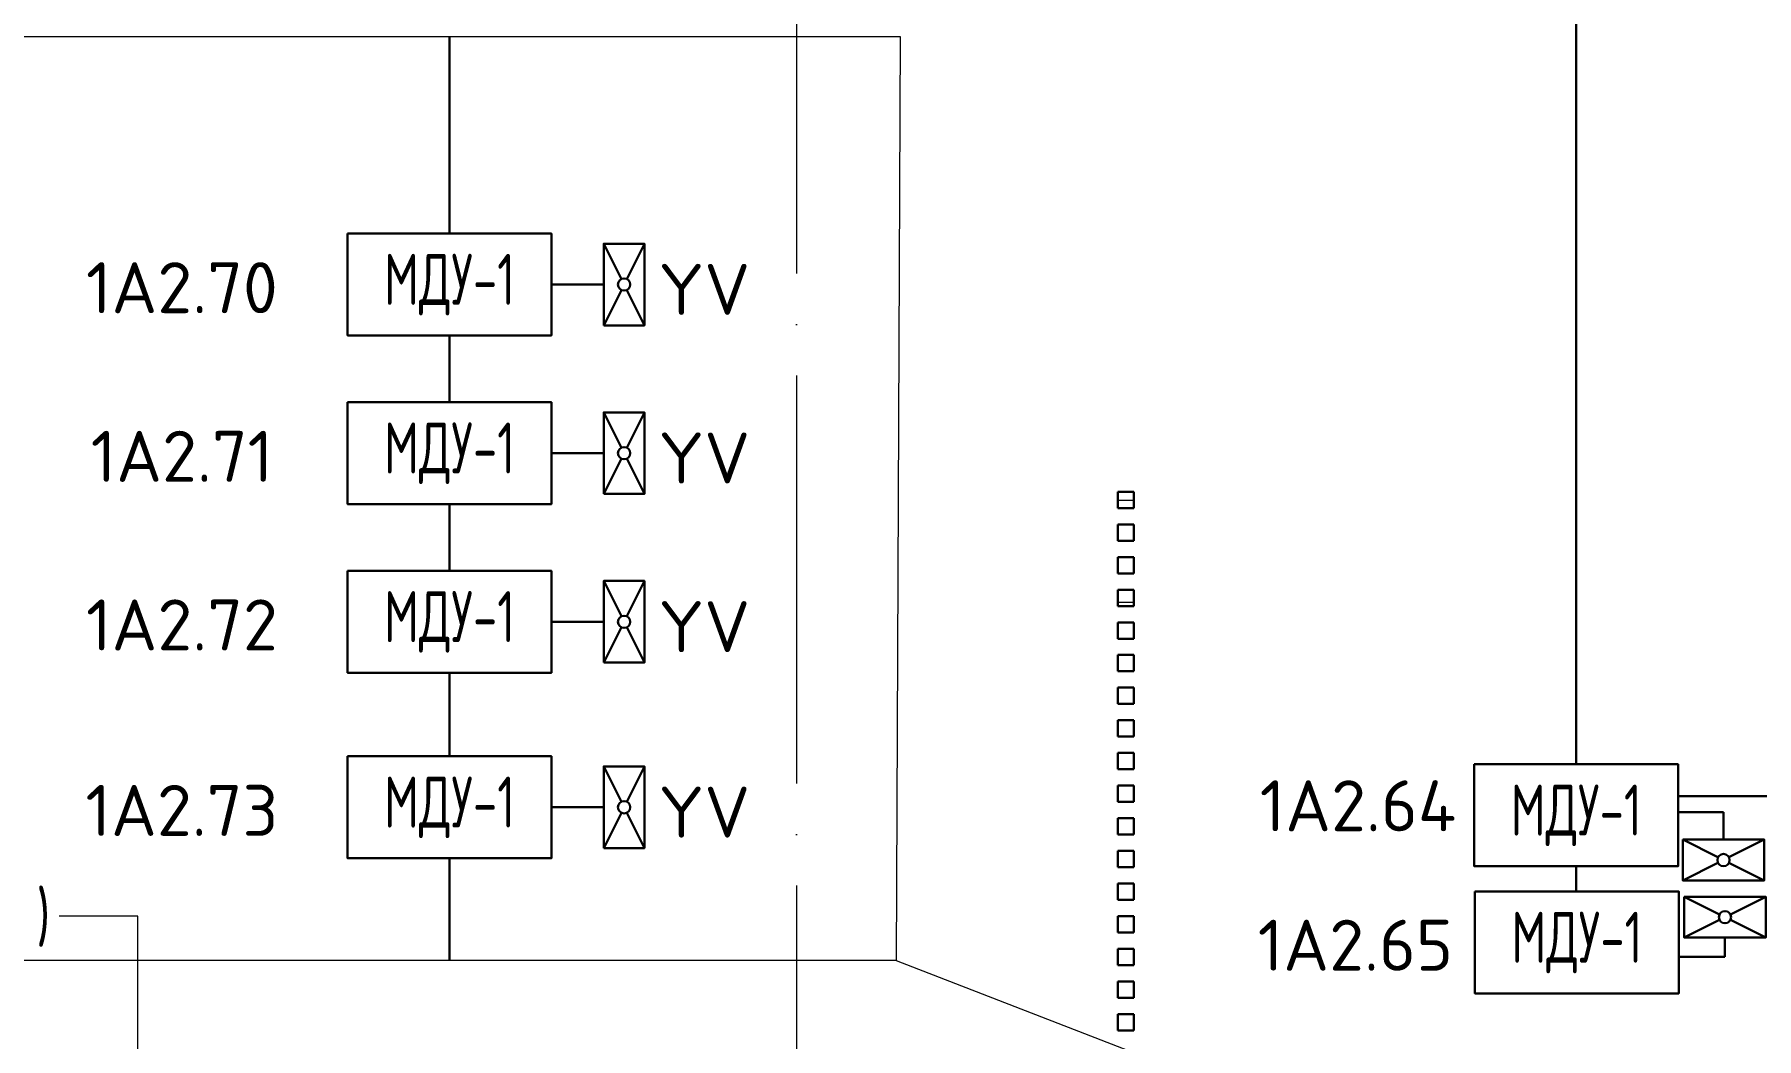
# Model space of a CAD drawing. Header units: millimetres. Extents: x -1073752 to 1436911, y -1379358 to 94781.
# Drawn here: x -1012804 to -1004359, y -876019 to -871098 of the extents above; entities that cross this region are included whole.
import ezdxf
from ezdxf.enums import TextEntityAlignment as Align

# ---------------------------------------------------------------- set-up
doc = ezdxf.new("R2010")
doc.units = ezdxf.units.MM
doc.set_wipeout_variables(frame=1)
doc.linetypes.add('ADSK_Линия сетки', pattern=[25, 20, -2.5, 0, -2.5])
for name, color, linetype, lineweight in [('RC-Дымоудаление', 1, 'Continuous', 30), ('Аннотация', 7, 'Continuous', 18), ('лс', 5, 'Continuous', 30), ('Оси', 252, 'Continuous', 9), ('Стены внутренние', 7, 'Continuous', 18)]:
    doc.layers.add(name, color=color, linetype=linetype, lineweight=lineweight)
doc.layers.add('RC-Позиционные_обозначения', color=7, linetype='Continuous')
doc.layers.add('RC-Таблицы', color=7, linetype='Continuous')
doc.styles.add('GOST Common_3', font='', dxfattribs={"height": 3.5})
doc.styles.add('ISOCPEUR', font='isocpeur.ttf', dxfattribs={"height": 250})
doc.styles.add('RubezhCAD', font='isocpeur.ttf')
doc.styles.get("Standard").update_dxf_attribs({"font": 'arial.ttf'})
doc.styles.get('GOST Common_3').set_extended_font_data('GOST 2.304 type A')

# ---------------------------------------------------------------- blocks, each defined once
blk = doc.blocks.new('1 этаж')
at = {"layer": 'Аннотация', "color": 251, "lineweight": 9, "true_color": 0x636466}
for p, q in [((-20264.7, 22055.4), (-20270.8, 22055.4)), ((-19886.2, 22055.4), (-20264.7, 22055.4)), ((-19886.2, 21250.5), (-19886.2, 22055.4))]:
    blk.add_line(p, q, dxfattribs=at)
at = {"layer": 'Оси', "color": 251, "linetype": 'ADSK_Линия сетки', "ltscale": 100, "true_color": 0x636466}
blk.add_line((-16655.8, 32206.9), (-16655.8, -33769.9), dxfattribs=at)
at = {"layer": 'Стены внутренние', "color": 251, "lineweight": 30, "true_color": 0x636466}
for p, q in [((-15000.8, 24136.3), (-15080.8, 24136.3)), ((-15080.8, 24136.3), (-15080.8, 24056.3)), ((-15000.8, 24056.3), (-15000.8, 24136.3)), ((-15080.8, 24056.3), (-15000.8, 24056.3)), ((-15000.8, 23976.3), (-15080.8, 23976.3)), ((-15080.8, 23976.3), (-15080.8, 23896.3)), ((-15000.8, 23896.3), (-15000.8, 23976.3)), ((-15080.8, 23896.3), (-15000.8, 23896.3)), ((-15000.8, 23816.3), (-15080.8, 23816.3)), ((-15080.8, 23816.3), (-15080.8, 23736.3)), ((-15000.8, 23736.3), (-15000.8, 23816.3)), ((-15080.8, 23736.3), (-15000.8, 23736.3)), ((-15000.8, 23656.3), (-15080.8, 23656.3)), ((-15080.8, 23656.3), (-15080.8, 23576.3)), ((-15000.8, 23576.3), (-15000.8, 23656.3)), ((-15080.8, 23576.3), (-15000.8, 23576.3)), ((-15000.8, 23496.3), (-15080.8, 23496.3)), ((-15080.8, 23496.3), (-15080.8, 23416.3)), ((-15000.8, 23416.3), (-15000.8, 23496.3)), ((-15080.8, 23416.3), (-15000.8, 23416.3)), ((-15000.8, 23336.3), (-15080.8, 23336.3)), ((-15080.8, 23336.3), (-15080.8, 23256.3)), ((-15000.8, 23256.3), (-15000.8, 23336.3)), ((-15080.8, 23256.3), (-15000.8, 23256.3)), ((-15000.8, 23176.3), (-15080.8, 23176.3)), ((-15080.8, 23176.3), (-15080.8, 23096.3)), ((-15000.8, 23096.3), (-15000.8, 23176.3)), ((-15080.8, 23096.3), (-15000.8, 23096.3)), ((-15000.8, 23016.3), (-15080.8, 23016.3)), ((-15080.8, 23016.3), (-15080.8, 22936.3)), ((-15000.8, 22936.3), (-15000.8, 23016.3)), ((-15080.8, 22936.3), (-15000.8, 22936.3)), ((-15000.8, 22856.3), (-15080.8, 22856.3)), ((-15080.8, 22856.3), (-15080.8, 22776.3)), ((-15000.8, 22776.3), (-15000.8, 22856.3)), ((-15080.8, 22776.3), (-15000.8, 22776.3)), ((-15000.8, 22696.3), (-15080.8, 22696.3)), ((-15080.8, 22696.3), (-15080.8, 22616.3)), ((-15000.8, 22616.3), (-15000.8, 22696.3)), ((-15080.8, 22616.3), (-15000.8, 22616.3)), ((-15000.8, 22536.3), (-15080.8, 22536.3)), ((-15080.8, 22536.3), (-15080.8, 22456.3)), ((-15000.8, 22456.3), (-15000.8, 22536.3)), ((-15080.8, 22456.3), (-15000.8, 22456.3)), ((-15000.8, 22376.3), (-15080.8, 22376.3)), ((-15080.8, 22376.3), (-15080.8, 22296.3)), ((-15080.8, 22296.3), (-15000.8, 22296.3)), ((-15000.8, 22296.3), (-15000.8, 22376.3)), ((-15000.8, 22216.3), (-15080.8, 22216.3)), ((-15080.8, 22216.3), (-15080.8, 22136.3)), ((-15000.8, 22136.3), (-15000.8, 22216.3)), ((-15080.8, 22136.3), (-15000.8, 22136.3)), ((-15000.8, 22056.3), (-15080.8, 22056.3)), ((-15080.8, 22056.3), (-15080.8, 21976.3)), ((-15000.8, 21976.3), (-15000.8, 22056.3)), ((-15080.8, 21976.3), (-15000.8, 21976.3)), ((-15000.8, 21896.3), (-15080.8, 21896.3)), ((-15080.8, 21896.3), (-15080.8, 21816.3)), ((-15000.8, 21816.3), (-15000.8, 21896.3)), ((-15080.8, 21816.3), (-15000.8, 21816.3)), ((-15000.8, 21736.3), (-15080.8, 21736.3)), ((-15080.8, 21736.3), (-15080.8, 21656.3)), ((-15000.8, 21656.3), (-15000.8, 21736.3)), ((-15080.8, 21656.3), (-15000.8, 21656.3)), ((-15000.8, 21576.3), (-15080.8, 21576.3)), ((-15080.8, 21576.3), (-15080.8, 21496.3)), ((-15000.8, 21496.3), (-15000.8, 21576.3)), ((-15080.8, 21496.3), (-15000.8, 21496.3))]:
    blk.add_line(p, q, dxfattribs=at)
at = {"layer": 'Стены внутренние', "color": 251, "linetype": 'Continuous', "lineweight": 9, "true_color": 0x636466}
for p, q in [((-15080.8, 24096), (-15000.8, 24096)), ((-15080.8, 23596), (-15000.8, 23596))]:
    blk.add_line(p, q, dxfattribs=at)
at = {"layer": 'Аннотация', "color": 251, "true_color": 0x636466, "style": 'GOST Common_3', "width": 0.9}
blk.add_text(')', height=250, dxfattribs=at).set_placement((-20382.6, 21930.4))
blk = doc.blocks.new('A$C122646C6')
at = {"color": 1, "lineweight": 30}
for points in [[(0, 200), (400, 200), (400, 0), (0, 0), (0, 200)], [(0, 200), (173.2, 113.4)], [(400, 200), (226.8, 113.4)], [(173.2, 86.6), (0, 0)], [(226.8, 86.6), (400, 0)]]:
    blk.add_lwpolyline(points, dxfattribs=at)
blk.add_circle((200, 100), 30, dxfattribs=at)
blk = doc.blocks.new('RC-UGO-MDU-01')
at = {"layer": 'RC-Дымоудаление'}
blk.add_point((0, 0), dxfattribs=at)
blk.add_attdef('PSTN', text='', height=2.5, dxfattribs=at).set_placement((5.821, 2.37), align=Align.BOTTOM_CENTER)
blk.add_wipeout([(4.998, 2.498), (4.998, -2.498), (-4.998, -2.498), (-4.998, 2.498)]).dxf.layer = 'RC-Дымоудаление'
blk.add_wipeout([(-4.998, -2.498), (-4.998, 2.498), (4.998, 2.498), (4.998, -2.498)]).dxf.layer = 'RC-Дымоудаление'
blk.add_lwpolyline([(-4.998, 2.498), (4.998, 2.498), (4.998, -2.498), (-4.998, -2.498), (-4.998, 2.498)], close=True, dxfattribs=at)
at = {"layer": 'RC-Дымоудаление', "ltscale": 100, "style": 'ISOCPEUR', "width": 0.7}
blk.add_text('МДУ-1', height=2.5, dxfattribs=at).set_placement((0, 0), align=Align.MIDDLE)

msp = doc.modelspace()

# ---------------------------------------------------------------- linework, layer by layer
at = {"layer": 'лс', "color": 5}
for p, q in [((-1005243.9, -874675.4), (-1005243.9, -870915.9)), ((-1004744.1, -874831.1), (-1002617.8, -874831.1)), ((-1005243.9, -875174.9), (-1005243.9, -875298.7))]:
    msp.add_line(p, q, dxfattribs=at)
at = {"layer": 'лс', "color": 11}
for p, q in [((-1004521.5, -874910), (-1004744.1, -874910)), ((-1004521.5, -875044.5), (-1004521.5, -874910)), ((-1004514.1, -875524.5), (-1004514.1, -875619.2)), ((-1004514.1, -875619.2), (-1004740.7, -875619.2))]:
    msp.add_line(p, q, dxfattribs=at)
at = {"layer": 'лс', "color": 0, "lineweight": 20}
msp.add_lwpolyline([(-1012940.4, -871107), (-1008558.8, -871107), (-1008578.1, -875636.2), (-1012959.6, -875636.2)], close=True, dxfattribs=at)
at = {"layer": 'лс'}
msp.add_lwpolyline([(-1010768.9, -875636.2), (-1010768.9, -871107)], dxfattribs=at)
at = {"layer": 'лс', "color": 11}
for points in [[(-1010012.7, -872323.5), (-1010269.1, -872323.5)], [(-1010012.7, -873150.1), (-1010269.1, -873150.1)], [(-1010012.7, -873976.7), (-1010269.1, -873976.7)], [(-1010012.7, -874885.9), (-1010269.1, -874885.9)]]:
    msp.add_lwpolyline(points, dxfattribs=at)
at = {"layer": 'лс', "color": 0, "lineweight": 20}
msp.add_lwpolyline([(-1008578.1, -875636.2), (-1004142.1, -877355.9)], dxfattribs=at)

# ---------------------------------------------------------------- block references
msp.add_blockref('1 этаж', (-992411.4, -897475.7))
at = {"rotation": 90}
for p in [(-1009812.7, -872523.5), (-1009812.7, -873350.1), (-1009812.7, -874176.7), (-1009812.7, -875085.9)]:
    msp.add_blockref('A$C122646C6', p, dxfattribs=at)

# ---------------------------------------------------------------- texts
at = {"layer": 'RC-Таблицы', "linetype": 'Continuous', "lineweight": 40, "char_height": 250, "width": 2400, "attachment_point": 5, "style": 'RubezhCAD'}
for insert in [(-1009519.5, -872347.1), (-1009519.5, -873173.7), (-1009519.5, -874000.3), (-1009519.5, -874909.5)]:
    msp.add_mtext('YV', dxfattribs=dict(at, insert=insert))

# ---------------------------------------------------------------- next in the draw order: block references
at = {"layer": 'RC-Дымоудаление', "color": 4, "linetype": 'Continuous', "lineweight": 40, "ltscale": 15}
ref = msp.add_blockref('RC-UGO-MDU-01', (-1010768.9, -872323.5), dxfattribs=dict(at, xscale=100, yscale=100, zscale=100))
ref.add_attrib('PSTN', '1А2.70', dxfattribs={"layer": 'RC-Позиционные_обозначения', "height": 250, "style": 'RubezhCAD'}).set_placement((-1012081.1, -872538.9), align=Align.BOTTOM_CENTER)
ref = msp.add_blockref('RC-UGO-MDU-01', (-1010768.9, -873150.1), dxfattribs=dict(at, xscale=100, yscale=100, zscale=100))
ref.add_attrib('PSTN', '1А2.71', dxfattribs={"layer": 'RC-Позиционные_обозначения', "height": 250, "style": 'RubezhCAD'}).set_placement((-1012081.1, -873365.5), align=Align.BOTTOM_CENTER)
ref = msp.add_blockref('RC-UGO-MDU-01', (-1010768.9, -873976.7), dxfattribs=dict(at, xscale=100, yscale=100, zscale=100))
ref.add_attrib('PSTN', '1А2.72', dxfattribs={"layer": 'RC-Позиционные_обозначения', "height": 250, "style": 'RubezhCAD'}).set_placement((-1012081.1, -874192.1), align=Align.BOTTOM_CENTER)
ref = msp.add_blockref('RC-UGO-MDU-01', (-1010768.9, -874885.9), dxfattribs=dict(at, xscale=100, yscale=100, zscale=100))
ref.add_attrib('PSTN', '1А2.73', dxfattribs={"layer": 'RC-Позиционные_обозначения', "height": 250, "style": 'RubezhCAD'}).set_placement((-1012081.1, -875101.2), align=Align.BOTTOM_CENTER)
ref = msp.add_blockref('RC-UGO-MDU-01', (-1005243.9, -874925.1), dxfattribs=dict(at, xscale=100, yscale=100, zscale=100))
ref.add_attrib('PSTN', '1А2.64', dxfattribs={"layer": 'RC-Позиционные_обозначения', "height": 250, "style": 'RubezhCAD'}).set_placement((-1006313.9, -875078.6), align=Align.BOTTOM_CENTER)
ref = msp.add_blockref('RC-UGO-MDU-01', (-1005240.5, -875548.5), dxfattribs=dict(at, xscale=100, yscale=100, zscale=100))
ref.add_attrib('PSTN', '1А2.65', dxfattribs={"layer": 'RC-Позиционные_обозначения', "height": 250, "style": 'RubezhCAD'}).set_placement((-1006326.4, -875762), align=Align.BOTTOM_CENTER)

# ---------------------------------------------------------------- next in the draw order: block references
for p in [(-1004721.5, -875244.5), (-1004714.1, -875524.5)]:
    msp.add_blockref('A$C122646C6', p)

doc.saveas('drawing.dxf')
